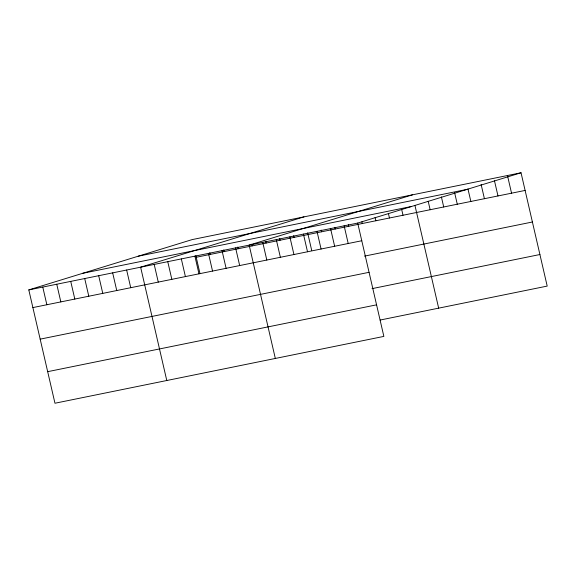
<?xml version="1.0" encoding="UTF-8"?>
<svg xmlns="http://www.w3.org/2000/svg" width="576" height="576" viewBox="0 0 576 576"><rect width="100%" height="100%" fill="white"/><g stroke="black" fill="none" stroke-linecap="round" stroke-linejoin="round"><path stroke-width="0.86" d="M521.035 172.764L357.696 223.07L383.861 336.398L54.965 403.236L28.8 289.908L192.139 239.602L521.035 172.764L547.2 286.092L380.153 320.04M303.962 216.871L140.623 267.185L166.788 380.513M412.502 194.818L249.163 245.131L275.328 358.459M138.233 256.198L467.136 189.367M82.699 273.305L411.602 206.467M28.8 289.908L357.696 223.07M196.214 257.27L525.118 190.433M32.882 307.584L361.778 240.746M364.514 256.118L532.404 222.005M40.169 339.149L369.065 272.311M372.017 288.641L539.914 254.527M47.678 371.671L376.574 304.834M507.47 175.522L511.546 193.19M494.482 180.799L497.981 195.948M481.111 184.399L484.416 198.706M467.935 188.842L470.851 201.463M454.558 192.434L457.279 204.221M441.382 196.877L443.714 206.978M428.206 201.319L430.15 209.736M415.022 205.762L438.66 308.146M401.652 209.354L403.013 215.244M388.476 213.797L389.448 218.002M375.098 217.397L375.876 220.759M361.922 221.832L362.311 223.517M348.358 224.59L348.746 226.274M344.131 225.828L348.214 243.504M334.786 227.347L335.174 229.032M330.566 228.586L334.642 246.262M321.221 230.105L321.61 231.79M316.994 231.343L321.077 249.019M307.656 232.862L311.688 250.33M303.43 234.101L307.512 251.77M293.674 235.706L294.062 237.384M289.865 236.858L293.94 254.527M279.698 238.543L280.087 240.228M276.293 239.616L280.375 257.285M265.723 241.387L266.112 243.065M262.728 242.374L266.81 260.042M251.741 244.224L252.13 245.909M237.766 247.068L238.154 248.746M235.598 247.889L239.674 265.558M223.783 249.905L224.172 251.59M222.026 250.639L226.109 268.315M209.808 252.749L210.197 254.434M208.462 253.397L212.544 271.073M195.826 255.586L199.865 273.053M194.897 256.154L198.972 273.83M181.325 258.912L185.407 276.588M167.76 261.67L171.842 279.346M154.195 264.427L158.27 282.103M126.648 270.022L130.73 287.698M112.666 272.866L116.748 290.534M98.69 275.702L102.773 293.378M84.715 278.546L88.79 296.215M70.733 281.39L74.815 299.059M56.758 284.227L60.833 301.903M42.775 287.071L46.858 304.74"/></g></svg>
